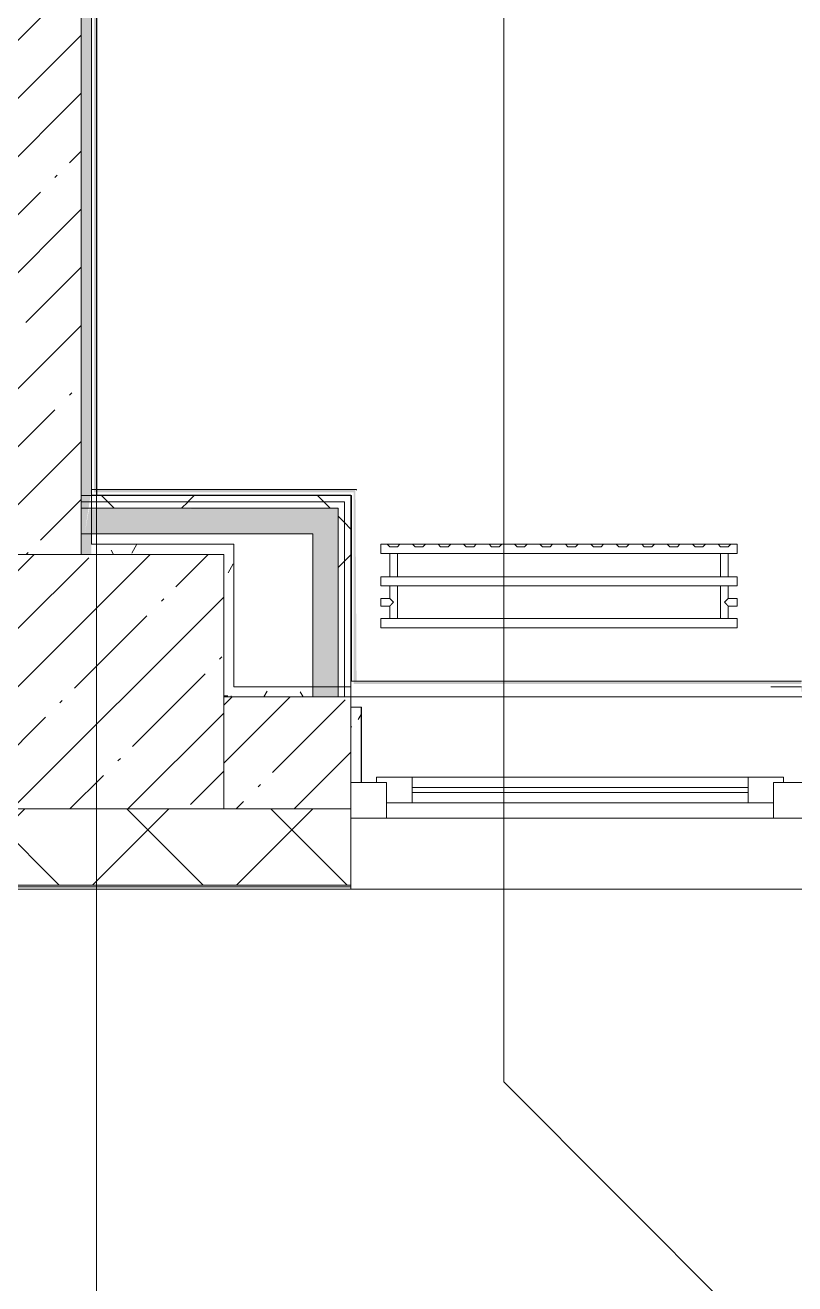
# Model space of a CAD drawing. Header units: millimetres. Extents: x -625 to 415037, y -3642 to 102118.
# Drawn here: x 214292 to 215804, y -1034 to 1439 of the extents above; entities that cross this region are included whole.
import ezdxf

# ---------------------------------------------------------------- set-up
doc = ezdxf.new("R2010")
doc.units = ezdxf.units.MM
doc.layers.add('A-AREA-PATT-2', color=7, linetype='Continuous', lineweight=5, true_color=0xcde0ef, transparency=1)
for name, color, linetype, lineweight in [('A-GLAZ', 7, 'Continuous', 9), ('A-GLAZ-1', 7, 'Continuous', 5), ('A-WALL', 7, 'Continuous', 5), ('I-WALL', 7, 'Continuous', 5), ('S-COLS', 7, 'Continuous', 9), ('S-COLS-1', 7, 'Continuous', 5), ('Оси', 7, 'Continuous', 9)]:
    doc.layers.add(name, color=color, linetype=linetype, lineweight=lineweight)
for name, color, linetype, lineweight, true_color in [('A-WALL-1', 9, 'Continuous', 5, 0x808080), ('A-WALL-FNSH-1', 9, 'Continuous', 5, 0x808080), ('M-EQPM-6', 7, 'Continuous', 9, 0xd0d4d8)]:
    doc.layers.add(name, color=color, linetype=linetype, lineweight=lineweight, true_color=true_color)
pattern_1 = [(45, (148772.12, -0.94), (-114.04925, 114.04925), []), (45, (148886.17, -0.94), (-114.04925, 114.04925), [201.612, -40.322, 6.706, -33.617])]
pattern_2 = [(0, (148772.123, -0.94), (243.84, 60.96), [20.117, -162.763, 20.117, -162.763, -975.36]), (0, (148772.123, -0.94), (243.84, 60.96), [-365.76, 20.117, -345.643, 20.117, -162.763, -426.72]), (0, (148772.123, -0.94), (243.84, 60.96), [-914.4, 20.117, -101.803, 20.117, -284.683]), (120, (148863.563, 29.54), (-174.71291, 180.691634), [20.117, -162.763, 20.117, -162.763, -975.36]), (120, (148863.563, 29.54), (-174.71291, 180.691634), [-365.76, 20.117, -345.643, 20.117, -162.763, -426.72]), (120, (148863.563, 29.54), (-174.71291, 180.691634), [-914.4, 20.117, -101.803, 20.117, -284.683]), (240, (148894.043, 151.46), (-69.12709, -241.651634), [20.117, -162.763, 20.117, -162.763, -975.36]), (240, (148894.043, 151.46), (-69.12709, -241.651634), [-365.76, 20.117, -345.643, 20.117, -162.763, -426.72]), (240, (148894.043, 151.46), (-69.12709, -241.651634), [-914.4, 20.117, -101.803, 20.117, -284.683])]
pattern_3 = [(45, (148772.12, -0.94), (-212.132, 212.132), []), (135, (148772.12, -0.94), (-212.132, -212.132), [])]

# ---------------------------------------------------------------- blocks, each defined once
blk = doc.blocks.new('BSC_Колонна _Прямоугольная - 500х500-V290-Объем проектирования 2 этажа')
at = {"layer": 'S-COLS-1'}
h = blk.add_hatch(dxfattribs=at)
h.set_pattern_fill('FP_16', color=256, style=0, pattern_type=2)
h.set_pattern_definition([(45, (-65660, -150), (-114.04925, 114.04925), []), (45, (-65545.95, -150), (-114.04925, 114.04925), [201.613, -40.323, 6.706, -33.617])])
h.paths.add_polyline_path([(250, -250), (250, 250), (-250, 250), (-250, -250), (220.9, -250)])
for p, q in [((250, 250), (-250, 250)), ((-250, 250), (-250, -250)), ((250, -250), (250, 250)), ((-250, -250), (250, -250))]:
    blk.add_line(p, q, dxfattribs=at)
blk = doc.blocks.new('120_Окно_СКБ_1Ст - 120_Окно_СКБ_1Ст 900х2500_h_-22445987-Объем проектирования 2 этажа')
at = {"layer": 'A-GLAZ'}
for p, q in [((-450, -127), (-450, -57)), ((-450, -57), (-380, -57)), ((-380, -57), (-380, -127)), ((380, -127), (380, -57)), ((380, -57), (450, -57)), ((450, -57), (450, -127)), ((380, -87), (-380, -87)), ((-380, -87), (-380, -127)), ((-330, -137), (-330, -87)), ((330, -137), (330, -87)), ((380, -127), (380, -87)), ((-380, -127), (-450, -127)), ((-380, -127), (-400, -127)), ((-400, -127), (-400, -137)), ((-400, -137), (400, -137)), ((400, -137), (-400, -137)), ((450, -127), (380, -127)), ((400, -127), (380, -127)), ((400, -137), (400, -127))]:
    blk.add_line(p, q, dxfattribs=at)
at = {"layer": 'A-GLAZ-1'}
for p, q in [((450, -57), (-450, -57)), ((-330, -107), (330, -107)), ((330, -117), (-330, -117)), ((-430, -127), (-400, -127)), ((400, -127), (430, -127))]:
    blk.add_line(p, q, dxfattribs=at)
blk = doc.blocks.new('radiator_prado_classic_z_tip_30_po exemplyaru - Classic Z Тип 30-500-V465-Объем проектирования 2 этажа')
at = {"layer": 'M-EQPM-6'}
for p, q in [((0, 228), (0, 210)), ((700, 228), (0, 228)), ((0, 210), (0, 228)), ((0, 228), (12.5, 228)), ((12.5, 228), (37.5, 228)), ((37.5, 228), (12.5, 228)), ((12.5, 228), (37.5, 228)), ((12.5, 228), (17.5, 223)), ((12.5, 228), (17.5, 223)), ((32.5, 223), (17.5, 223)), ((17.5, 223), (32.5, 223)), ((32.5, 223), (37.5, 228)), ((37.5, 228), (32.5, 223)), ((37.5, 228), (62.5, 228)), ((62.5, 228), (87.5, 228)), ((87.5, 228), (62.5, 228)), ((62.5, 228), (87.5, 228)), ((62.5, 228), (67.5, 223)), ((62.5, 228), (67.5, 223)), ((82.5, 223), (67.5, 223)), ((67.5, 223), (82.5, 223)), ((82.5, 223), (87.5, 228)), ((87.5, 228), (82.5, 223)), ((87.5, 228), (112.5, 228)), ((112.5, 228), (137.5, 228)), ((137.5, 228), (112.5, 228)), ((112.5, 228), (137.5, 228)), ((112.5, 228), (117.5, 223)), ((112.5, 228), (117.5, 223)), ((132.5, 223), (117.5, 223)), ((117.5, 223), (132.5, 223)), ((132.5, 223), (137.5, 228)), ((137.5, 228), (132.5, 223)), ((137.5, 228), (162.5, 228)), ((162.5, 228), (187.5, 228)), ((187.5, 228), (162.5, 228)), ((162.5, 228), (187.5, 228)), ((162.5, 228), (167.5, 223)), ((162.5, 228), (167.5, 223)), ((182.5, 223), (167.5, 223)), ((167.5, 223), (182.5, 223)), ((182.5, 223), (187.5, 228)), ((187.5, 228), (182.5, 223)), ((187.5, 228), (212.5, 228)), ((212.5, 228), (237.5, 228)), ((237.5, 228), (212.5, 228)), ((212.5, 228), (237.5, 228)), ((212.5, 228), (217.5, 223)), ((212.5, 228), (217.5, 223)), ((232.5, 223), (217.5, 223)), ((217.5, 223), (232.5, 223)), ((232.5, 223), (237.5, 228)), ((237.5, 228), (232.5, 223)), ((237.5, 228), (262.5, 228)), ((262.5, 228), (287.5, 228)), ((287.5, 228), (262.5, 228)), ((262.5, 228), (287.5, 228)), ((262.5, 228), (267.5, 223)), ((262.5, 228), (267.5, 223)), ((282.5, 223), (267.5, 223)), ((267.5, 223), (282.5, 223)), ((282.5, 223), (287.5, 228)), ((287.5, 228), (282.5, 223)), ((287.5, 228), (312.5, 228)), ((312.5, 228), (337.5, 228)), ((337.5, 228), (312.5, 228)), ((312.5, 228), (337.5, 228)), ((312.5, 228), (317.5, 223)), ((312.5, 228), (317.5, 223)), ((332.5, 223), (317.5, 223)), ((317.5, 223), (332.5, 223)), ((332.5, 223), (337.5, 228)), ((337.5, 228), (332.5, 223)), ((337.5, 228), (362.5, 228)), ((362.5, 228), (387.5, 228)), ((387.5, 228), (362.5, 228)), ((362.5, 228), (387.5, 228)), ((362.5, 228), (367.5, 223)), ((362.5, 228), (367.5, 223)), ((382.5, 223), (367.5, 223)), ((367.5, 223), (382.5, 223)), ((382.5, 223), (387.5, 228)), ((387.5, 228), (382.5, 223)), ((387.5, 228), (412.5, 228)), ((412.5, 228), (437.5, 228)), ((437.5, 228), (412.5, 228)), ((412.5, 228), (437.5, 228)), ((412.5, 228), (417.5, 223)), ((412.5, 228), (417.5, 223)), ((432.5, 223), (417.5, 223)), ((417.5, 223), (432.5, 223)), ((432.5, 223), (437.5, 228)), ((437.5, 228), (432.5, 223)), ((437.5, 228), (462.5, 228)), ((462.5, 228), (487.5, 228)), ((487.5, 228), (462.5, 228)), ((462.5, 228), (487.5, 228)), ((462.5, 228), (467.5, 223)), ((462.5, 228), (467.5, 223)), ((482.5, 223), (467.5, 223)), ((467.5, 223), (482.5, 223)), ((482.5, 223), (487.5, 228)), ((487.5, 228), (482.5, 223)), ((487.5, 228), (512.5, 228)), ((512.5, 228), (537.5, 228)), ((537.5, 228), (512.5, 228)), ((512.5, 228), (537.5, 228)), ((512.5, 228), (517.5, 223)), ((512.5, 228), (517.5, 223)), ((532.5, 223), (517.5, 223)), ((517.5, 223), (532.5, 223)), ((532.5, 223), (537.5, 228)), ((537.5, 228), (532.5, 223)), ((537.5, 228), (562.5, 228)), ((562.5, 228), (587.5, 228)), ((587.5, 228), (562.5, 228)), ((562.5, 228), (587.5, 228)), ((562.5, 228), (567.5, 223)), ((562.5, 228), (567.5, 223)), ((582.5, 223), (567.5, 223)), ((567.5, 223), (582.5, 223)), ((582.5, 223), (587.5, 228)), ((587.5, 228), (582.5, 223)), ((587.5, 228), (612.5, 228)), ((612.5, 228), (637.5, 228)), ((637.5, 228), (612.5, 228)), ((612.5, 228), (637.5, 228)), ((612.5, 228), (617.5, 223)), ((617.5, 223), (612.5, 228)), ((632.5, 223), (617.5, 223)), ((617.5, 223), (632.5, 223)), ((632.5, 223), (637.5, 228)), ((637.5, 228), (632.5, 223)), ((637.5, 228), (662.5, 228)), ((662.5, 228), (687.5, 228)), ((687.5, 228), (662.5, 228)), ((662.5, 228), (687.5, 228)), ((662.5, 228), (667.5, 223)), ((662.5, 228), (667.5, 223)), ((682.5, 223), (667.5, 223)), ((667.5, 223), (682.5, 223)), ((682.5, 223), (687.5, 228)), ((687.5, 228), (682.5, 223)), ((687.5, 228), (700, 228)), ((700, 210), (700, 228)), ((700, 228), (700, 210)), ((0, 210), (700, 210)), ((17.8, 210), (0, 210)), ((17.5, 210), (17.5, 164)), ((17.5, 210), (17.5, 164)), ((17.8, 210), (17.5, 210)), ((17.5, 210), (17.8, 210)), ((17.8, 210), (17.5, 210)), ((17.5, 210), (31.5, 210)), ((18.5, 210), (17.8, 210)), ((17.8, 210), (23.1, 210)), ((28.7, 210), (17.8, 210)), ((19.7, 210), (18.5, 210)), ((21.2, 210), (19.7, 210)), ((25, 210), (21.2, 210)), ((23.1, 210), (25, 210)), ((26.9, 210), (25, 210)), ((25, 210), (32.2, 210)), ((28.7, 210), (26.9, 210)), ((30.3, 210), (28.7, 210)), ((32.2, 210), (28.7, 210)), ((31.5, 210), (30.3, 210)), ((32.2, 210), (31.5, 210)), ((31.5, 210), (32.5, 210)), ((32.5, 210), (32.2, 210)), ((32.2, 210), (32.5, 210)), ((32.5, 210), (32.2, 210)), ((667.8, 210), (32.2, 210)), ((32.5, 164), (32.5, 210)), ((32.5, 164), (32.5, 210)), ((667.5, 210), (667.5, 164)), ((667.5, 210), (667.5, 164)), ((667.8, 210), (667.5, 210)), ((667.5, 210), (669.7, 210)), ((667.8, 210), (667.5, 210)), ((667.5, 210), (667.8, 210)), ((678.7, 210), (667.8, 210)), ((682.2, 210), (667.8, 210)), ((667.8, 210), (682.2, 210)), ((669.7, 210), (682.5, 210)), ((682.2, 210), (678.7, 210)), ((682.5, 210), (682.2, 210)), ((682.5, 210), (682.2, 210)), ((682.2, 210), (682.5, 210)), ((700, 210), (682.2, 210)), ((682.5, 164), (682.5, 210)), ((682.5, 164), (682.5, 210)), ((700, 164), (0, 164)), ((0, 164), (0, 146)), ((0, 146), (0, 164)), ((0, 164), (17.8, 164)), ((17.8, 164), (17.5, 164)), ((17.5, 164), (17.8, 164)), ((17.8, 164), (17.5, 164)), ((17.5, 164), (32.5, 164)), ((21.2, 164), (17.8, 164)), ((17.8, 164), (18.5, 164)), ((32.2, 164), (17.8, 164)), ((18.5, 164), (19.7, 164)), ((19.7, 164), (21.2, 164)), ((23.1, 164), (21.2, 164)), ((21.2, 164), (26.9, 164)), ((25, 164), (23.1, 164)), ((26.9, 164), (25, 164)), ((28.7, 164), (26.9, 164)), ((26.9, 164), (32.2, 164)), ((32.2, 164), (28.7, 164)), ((32.5, 164), (32.2, 164)), ((32.2, 164), (32.5, 164)), ((32.5, 164), (32.2, 164)), ((32.2, 164), (667.8, 164)), ((667.8, 164), (667.5, 164)), ((667.5, 164), (682.5, 164)), ((667.8, 164), (667.5, 164)), ((667.5, 164), (667.8, 164)), ((678.7, 164), (667.8, 164)), ((671.2, 164), (667.8, 164)), ((667.8, 164), (676.9, 164)), ((682.2, 164), (671.2, 164)), ((676.9, 164), (681.5, 164)), ((682.2, 164), (678.7, 164)), ((681.5, 164), (682.2, 164)), ((682.5, 164), (682.2, 164)), ((682.5, 164), (682.2, 164)), ((682.2, 164), (682.5, 164)), ((682.2, 164), (700, 164)), ((700, 146), (700, 164)), ((700, 164), (700, 146)), ((0, 146), (700, 146)), ((18.5, 146), (0, 146)), ((17.5, 146), (17.5, 121.5)), ((17.5, 146), (17.5, 121.5)), ((17.5, 146), (17.8, 146)), ((18.5, 146), (17.5, 146)), ((17.5, 146), (17.8, 146)), ((25, 146), (17.5, 146)), ((17.8, 146), (18.5, 146)), ((17.8, 146), (18.5, 146)), ((18.5, 146), (32.2, 146)), ((32.2, 146), (18.5, 146)), ((18.5, 146), (23.1, 146)), ((23.1, 146), (32.2, 146)), ((28.7, 146), (25, 146)), ((32.2, 146), (28.7, 146)), ((32.2, 146), (32.5, 146)), ((32.5, 146), (32.2, 146)), ((32.2, 146), (32.5, 146)), ((32.5, 146), (32.2, 146)), ((667.8, 146), (32.2, 146)), ((32.5, 82), (32.5, 146)), ((32.5, 82), (32.5, 146)), ((667.5, 146), (667.5, 82)), ((667.5, 146), (667.5, 82)), ((667.5, 146), (667.8, 146)), ((682.5, 146), (667.5, 146)), ((667.5, 146), (667.8, 146)), ((667.8, 146), (667.5, 146)), ((667.8, 146), (681.5, 146)), ((667.8, 146), (668.5, 146)), ((681.5, 146), (667.8, 146)), ((668.5, 146), (669.7, 146)), ((669.7, 146), (671.2, 146)), ((671.2, 146), (675, 146)), ((675, 146), (676.9, 146)), ((676.9, 146), (681.5, 146)), ((681.5, 146), (682.5, 146)), ((681.5, 146), (682.5, 146)), ((682.5, 146), (681.5, 146)), ((700, 146), (681.5, 146)), ((682.5, 121.5), (682.5, 146)), ((682.5, 121.5), (682.5, 146)), ((17.5, 121.5), (0, 121.5)), ((17.5, 121.5), (0, 121.5)), ((0, 121.5), (0, 120.5)), ((0, 106.5), (0, 121.5)), ((0, 120.5), (0, 107.5)), ((0, 120.5), (0, 119.3)), ((0, 114), (0, 120.5)), ((0, 120.5), (0, 120.5)), ((0, 119.3), (0, 117.8)), ((0, 117.8), (0, 114)), ((0, 114), (0, 110.3)), ((0, 112.1), (0, 114)), ((0, 110.3), (0, 112.1)), ((0, 107.5), (0, 110.3)), ((0, 110.3), (0, 108.7)), ((0, 108.7), (0, 107.5)), ((0, 107.5), (0, 106.5)), ((0, 107.5), (0, 107.5)), ((0, 106.5), (17.5, 106.5)), ((0, 106.5), (17.5, 106.5)), ((17.5, 106.5), (17.5, 82)), ((17.5, 106.5), (17.5, 82)), ((700, 121.5), (682.5, 121.5)), ((700, 121.5), (682.5, 121.5)), ((682.5, 82), (682.5, 106.5)), ((682.5, 106.5), (700, 106.5)), ((682.5, 82), (682.5, 106.5)), ((682.5, 106.5), (700, 106.5)), ((700, 121.5), (700, 106.5)), ((700, 120.5), (700, 121.5)), ((700, 121.5), (700, 120.5)), ((700, 120.5), (700, 121.5)), ((700, 107.5), (700, 120.5)), ((700, 120.5), (700, 119.3)), ((700, 119.3), (700, 120.5)), ((700, 119.3), (700, 117.8)), ((700, 114), (700, 119.3)), ((700, 117.8), (700, 115.9)), ((700, 115.9), (700, 114)), ((700, 114), (700, 112.1)), ((700, 110.3), (700, 114)), ((700, 112.1), (700, 110.3)), ((700, 110.3), (700, 108.7)), ((700, 107.5), (700, 110.3)), ((700, 108.7), (700, 107.5)), ((700, 106.5), (700, 107.5)), ((700, 107.5), (700, 106.5)), ((700, 106.5), (700, 107.5)), ((700, 82), (0, 82)), ((0, 82), (0, 64)), ((0, 64), (0, 82)), ((0, 82), (18.5, 82)), ((17.8, 82), (17.5, 82)), ((17.5, 82), (17.8, 82)), ((17.8, 82), (17.5, 82)), ((17.5, 82), (32.5, 82)), ((18.5, 82), (17.8, 82)), ((17.8, 82), (18.5, 82)), ((18.5, 82), (17.8, 82)), ((25, 82), (18.5, 82)), ((18.5, 82), (19.7, 82)), ((32.2, 82), (18.5, 82)), ((19.7, 82), (28.7, 82)), ((26.9, 82), (25, 82)), ((28.7, 82), (26.9, 82)), ((30.3, 82), (28.7, 82)), ((28.7, 82), (31.5, 82)), ((32.2, 82), (30.3, 82)), ((31.5, 82), (32.2, 82)), ((32.5, 82), (32.2, 82)), ((32.2, 82), (32.5, 82)), ((32.5, 82), (32.2, 82)), ((32.2, 82), (667.8, 82)), ((667.8, 82), (667.5, 82)), ((667.5, 82), (682.5, 82)), ((667.8, 82), (667.5, 82)), ((667.5, 82), (667.8, 82)), ((671.2, 82), (667.8, 82)), ((668.5, 82), (667.8, 82)), ((667.8, 82), (675, 82)), ((669.7, 82), (668.5, 82)), ((671.2, 82), (669.7, 82)), ((678.7, 82), (671.2, 82)), ((673.1, 82), (671.2, 82)), ((675, 82), (673.1, 82)), ((676.9, 82), (675, 82)), ((675, 82), (681.5, 82)), ((678.7, 82), (676.9, 82)), ((680.3, 82), (678.7, 82)), ((680.3, 82), (678.7, 82)), ((681.5, 82), (680.3, 82)), ((681.5, 82), (680.3, 82)), ((682.2, 82), (681.5, 82)), ((682.5, 82), (681.5, 82)), ((681.5, 82), (682.5, 82)), ((681.5, 82), (700, 82)), ((682.5, 82), (682.2, 82)), ((700, 64), (700, 82)), ((700, 82), (700, 64)), ((700, 64), (0, 64)), ((0, 64), (700, 64))]:
    blk.add_line(p, q, dxfattribs=at)
for points, knots in [([(23.6, 115.4), (23.1, 115.9), (22.4, 116.6), (21.6, 117.4), (21.1, 117.9), (20.8, 118.2), (20.5, 118.5), (20.2, 118.8), (19.9, 119.2), (19.6, 119.4), (19.3, 119.7), (19, 120), (18.7, 120.3), (18.5, 120.5), (18.3, 120.7), (18.1, 120.9), (17.9, 121.1), (17.8, 121.2), (17.7, 121.3), (17.5, 121.5), (17.5, 121.5), (17.5, 121.5)], [0.1428571, 0.1428571, 0.1428571, 0.1428571, 0.2857143, 0.3571429, 0.3928571, 0.4285714, 0.4642857, 0.5, 0.5357143, 0.5714286, 0.6071429, 0.6428571, 0.6785714, 0.7142857, 0.75, 0.7857143, 0.8214286, 0.8571429, 0.8928571, 0.9285714, 1, 1, 1, 1]), ([(18.5, 120.5), (18.4, 120.6), (18.3, 120.7), (18.1, 120.9), (17.9, 121.1), (17.8, 121.2), (17.7, 121.3), (17.5, 121.5), (17.5, 121.5), (17.5, 121.5)], [0.7142857, 0.7142857, 0.7142857, 0.7142857, 0.75, 0.7857143, 0.8214286, 0.8571429, 0.8928571, 0.9285714, 1, 1, 1, 1]), ([(17.5, 121.5), (17.5, 121.5), (17.5, 121.5), (17.7, 121.3), (17.8, 121.2), (17.9, 121.1), (18.1, 120.9), (18.3, 120.7), (18.4, 120.6), (18.5, 120.5)], [0, 0, 0, 0, 0.0714286, 0.1071429, 0.1428571, 0.1785714, 0.2142857, 0.25, 0.2857143, 0.2857143, 0.2857143, 0.2857143]), ([(17.5, 121.5), (17.5, 121.5), (17.5, 121.5), (17.7, 121.3), (17.8, 121.2), (17.9, 121.1), (18.1, 120.9), (18.3, 120.7), (18.4, 120.6), (18.5, 120.5)], [0, 0, 0, 0, 0.0714286, 0.1071429, 0.1428571, 0.1785714, 0.2142857, 0.25, 0.2857143, 0.2857143, 0.2857143, 0.2857143]), ([(25, 114), (24.5, 114.5), (23.6, 115.4), (22.4, 116.6), (21.6, 117.4), (21.1, 117.9), (20.8, 118.2), (20.5, 118.5), (20.2, 118.8), (19.8, 119.1), (19.6, 119.4), (19.3, 119.7), (19, 120), (18.7, 120.3), (18.5, 120.5), (18.3, 120.7), (18.1, 120.9), (17.9, 121.1), (17.8, 121.2), (17.7, 121.3), (17.5, 121.5), (17.5, 121.5), (17.5, 121.5)], [0, 0, 0, 0, 0.142857, 0.285714, 0.357143, 0.392857, 0.428571, 0.464286, 0.5, 0.535714, 0.571429, 0.607143, 0.642857, 0.678571, 0.714286, 0.75, 0.785714, 0.821429, 0.857143, 0.892857, 0.928571, 1, 1, 1, 1]), ([(17.5, 106.5), (17.5, 106.5), (17.5, 106.5), (17.7, 106.7), (17.8, 106.8), (17.9, 106.9), (18.1, 107.1), (18.3, 107.3), (18.5, 107.5), (18.7, 107.7), (19, 108), (19.3, 108.3), (19.6, 108.6), (19.8, 108.9), (20.3, 109.3), (20.7, 109.7), (21.1, 110.1), (21.6, 110.6), (22.4, 111.4), (23.6, 112.6), (24.5, 113.5), (25, 114)], [0, 0, 0, 0, 0.071429, 0.107143, 0.142857, 0.178571, 0.214286, 0.25, 0.285714, 0.321429, 0.357143, 0.392857, 0.428571, 0.464286, 0.5, 0.571429, 0.607143, 0.642857, 0.714286, 0.857143, 1, 1, 1, 1]), ([(23.6, 112.6), (23.1, 112.1), (22.4, 111.4), (21.6, 110.6), (21.1, 110.1), (20.8, 109.8), (20.5, 109.5), (20.2, 109.2), (19.9, 108.8), (19.6, 108.6), (19.3, 108.3), (19, 108), (18.7, 107.7), (18.5, 107.5), (18.3, 107.3), (18.1, 107.1), (17.9, 106.9), (17.8, 106.8), (17.7, 106.7), (17.5, 106.5), (17.5, 106.5), (17.5, 106.5)], [0.1428571, 0.1428571, 0.1428571, 0.1428571, 0.2857143, 0.3571429, 0.3928571, 0.4285714, 0.4642857, 0.5, 0.5357143, 0.5714286, 0.6071429, 0.6428571, 0.6785714, 0.7142857, 0.75, 0.7857143, 0.8214286, 0.8571429, 0.8928571, 0.9285714, 1, 1, 1, 1]), ([(23.6, 112.6), (23.1, 112.1), (22.4, 111.4), (21.6, 110.6), (21.1, 110.1), (20.8, 109.8), (20.5, 109.5), (20.2, 109.2), (19.8, 108.9), (19.6, 108.6), (19.3, 108.3), (19, 108), (18.7, 107.7), (18.5, 107.5), (18.3, 107.3), (18.1, 107.1), (17.9, 106.9), (17.8, 106.8), (17.7, 106.7), (17.5, 106.5), (17.5, 106.5), (17.5, 106.5)], [0.1428571, 0.1428571, 0.1428571, 0.1428571, 0.2857143, 0.3571429, 0.3928571, 0.4285714, 0.4642857, 0.5, 0.5357143, 0.5714286, 0.6071429, 0.6428571, 0.6785714, 0.7142857, 0.75, 0.7857143, 0.8214286, 0.8571429, 0.8928571, 0.9285714, 1, 1, 1, 1]), ([(17.5, 106.5), (17.5, 106.5), (17.5, 106.5), (17.7, 106.7), (17.8, 106.8), (17.9, 106.9), (18.1, 107.1), (18.3, 107.3), (18.4, 107.4), (18.5, 107.5)], [0, 0, 0, 0, 0.0714286, 0.1071429, 0.1428571, 0.1785714, 0.2142857, 0.25, 0.2857143, 0.2857143, 0.2857143, 0.2857143]), ([(18.5, 107.5), (18.4, 107.4), (18.3, 107.3), (18.1, 107.1), (17.9, 106.9), (17.8, 106.8), (17.7, 106.7), (17.5, 106.5), (17.5, 106.5), (17.5, 106.5)], [0.7142857, 0.7142857, 0.7142857, 0.7142857, 0.75, 0.7857143, 0.8214286, 0.8571429, 0.8928571, 0.9285714, 1, 1, 1, 1]), ([(18.5, 107.5), (18.4, 107.4), (18.3, 107.3), (18.1, 107.1), (17.9, 106.9), (17.8, 106.8), (17.7, 106.7), (17.5, 106.5), (17.5, 106.5), (17.5, 106.5)], [0.7142857, 0.7142857, 0.7142857, 0.7142857, 0.75, 0.7857143, 0.8214286, 0.8571429, 0.8928571, 0.9285714, 1, 1, 1, 1]), ([(19.6, 119.4), (19.7, 119.3), (19.9, 119.2), (20.3, 118.7), (20.7, 118.3), (21.1, 117.9), (21.6, 117.4), (21.9, 117.1), (22.1, 116.9)], [0.4285714, 0.4285714, 0.4285714, 0.4285714, 0.4642857, 0.5, 0.5714286, 0.6071429, 0.6428571, 0.7142857, 0.7142857, 0.7142857, 0.7142857]), ([(19.6, 119.4), (19.7, 119.3), (19.8, 119.1), (20.3, 118.7), (20.7, 118.3), (21.1, 117.9), (21.6, 117.4), (21.9, 117.1), (22.1, 116.9)], [0.4285714, 0.4285714, 0.4285714, 0.4285714, 0.4642857, 0.5, 0.5714286, 0.6071429, 0.6428571, 0.7142857, 0.7142857, 0.7142857, 0.7142857]), ([(19.6, 108.6), (19.7, 108.7), (19.9, 108.8), (20.3, 109.3), (20.7, 109.7), (21.1, 110.1), (21.6, 110.6), (21.9, 110.9), (22.1, 111.1)], [0.4285714, 0.4285714, 0.4285714, 0.4285714, 0.4642857, 0.5, 0.5714286, 0.6071429, 0.6428571, 0.7142857, 0.7142857, 0.7142857, 0.7142857]), ([(22.1, 111.1), (21.9, 110.9), (21.6, 110.6), (21.1, 110.1), (20.8, 109.8), (20.5, 109.5), (20.2, 109.2), (19.9, 108.8), (19.7, 108.7), (19.6, 108.6)], [0.2857143, 0.2857143, 0.2857143, 0.2857143, 0.3571429, 0.3928571, 0.4285714, 0.4642857, 0.5, 0.5357143, 0.5714286, 0.5714286, 0.5714286, 0.5714286]), ([(22.1, 116.9), (21.9, 117.1), (21.6, 117.4), (21.1, 117.9), (20.9, 118.1), (20.8, 118.2)], [0.2857143, 0.2857143, 0.2857143, 0.2857143, 0.3571429, 0.3928571, 0.4285714, 0.4285714, 0.4285714, 0.4285714]), ([(22.1, 111.1), (21.9, 110.9), (21.6, 110.6), (21.1, 110.1), (20.9, 109.9), (20.8, 109.8)], [0.2857143, 0.2857143, 0.2857143, 0.2857143, 0.3571429, 0.3928571, 0.4285714, 0.4285714, 0.4285714, 0.4285714]), ([(675, 114), (675.5, 114.5), (676.4, 115.4), (677.6, 116.6), (678.4, 117.4), (678.9, 117.9), (679.2, 118.2), (679.5, 118.5), (679.8, 118.8), (680.1, 119.2), (680.4, 119.4), (680.7, 119.7), (681, 120), (681.3, 120.3), (681.5, 120.5), (681.7, 120.7), (681.9, 120.9), (682.1, 121.1), (682.2, 121.2), (682.3, 121.3), (682.5, 121.5), (682.5, 121.5), (682.5, 121.5)], [0, 0, 0, 0, 0.142857, 0.285714, 0.357143, 0.392857, 0.428571, 0.464286, 0.5, 0.535714, 0.571429, 0.607143, 0.642857, 0.678571, 0.714286, 0.75, 0.785714, 0.821429, 0.857143, 0.892857, 0.928571, 1, 1, 1, 1]), ([(682.5, 106.5), (682.5, 106.5), (682.5, 106.5), (682.3, 106.7), (682.2, 106.8), (682.1, 106.9), (681.9, 107.1), (681.7, 107.3), (681.5, 107.5), (681.3, 107.7), (681, 108), (680.7, 108.3), (680.4, 108.6), (680.1, 108.8), (679.7, 109.3), (679.3, 109.7), (678.9, 110.1), (678.4, 110.6), (677.6, 111.4), (676.4, 112.6), (675.5, 113.5), (675, 114)], [0, 0, 0, 0, 0.071429, 0.107143, 0.142857, 0.178571, 0.214286, 0.25, 0.285714, 0.321429, 0.357143, 0.392857, 0.428571, 0.464286, 0.5, 0.571429, 0.607143, 0.642857, 0.714286, 0.857143, 1, 1, 1, 1]), ([(680.4, 119.4), (680.3, 119.3), (680.1, 119.2), (679.7, 118.7), (679.3, 118.3), (678.9, 117.9), (678.4, 117.4), (678.1, 117.1), (677.9, 116.9)], [0.4285714, 0.4285714, 0.4285714, 0.4285714, 0.4642857, 0.5, 0.5714286, 0.6071429, 0.6428571, 0.7142857, 0.7142857, 0.7142857, 0.7142857]), ([(680.4, 119.4), (680.3, 119.3), (680.1, 119.2), (679.7, 118.7), (679.3, 118.3), (678.9, 117.9), (678.4, 117.4), (678.1, 117.1), (677.9, 116.9)], [0.4285714, 0.4285714, 0.4285714, 0.4285714, 0.4642857, 0.5, 0.5714286, 0.6071429, 0.6428571, 0.7142857, 0.7142857, 0.7142857, 0.7142857]), ([(677.9, 116.9), (678.1, 117.1), (678.4, 117.4), (678.9, 117.9), (679.2, 118.2), (679.5, 118.5), (679.8, 118.8), (680.1, 119.2), (680.3, 119.3), (680.4, 119.4)], [0.2857143, 0.2857143, 0.2857143, 0.2857143, 0.3571429, 0.3928571, 0.4285714, 0.4642857, 0.5, 0.5357143, 0.5714286, 0.5714286, 0.5714286, 0.5714286]), ([(677.9, 111.1), (678.1, 110.9), (678.4, 110.6), (678.9, 110.1), (679.2, 109.8), (679.5, 109.5), (679.8, 109.2), (680.1, 108.8), (680.3, 108.7), (680.4, 108.6)], [0.2857143, 0.2857143, 0.2857143, 0.2857143, 0.3571429, 0.3928571, 0.4285714, 0.4642857, 0.5, 0.5357143, 0.5714286, 0.5714286, 0.5714286, 0.5714286]), ([(677.9, 111.1), (678.1, 110.9), (678.4, 110.6), (678.9, 110.1), (679.1, 109.9), (679.2, 109.8)], [0.2857143, 0.2857143, 0.2857143, 0.2857143, 0.3571429, 0.3928571, 0.4285714, 0.4285714, 0.4285714, 0.4285714]), ([(680.4, 108.6), (680.3, 108.7), (680.1, 108.8), (679.7, 109.3), (679.3, 109.7), (678.9, 110.1), (678.4, 110.6), (678.1, 110.9), (677.9, 111.1)], [0.4285714, 0.4285714, 0.4285714, 0.4285714, 0.4642857, 0.5, 0.5714286, 0.6071429, 0.6428571, 0.7142857, 0.7142857, 0.7142857, 0.7142857]), ([(682.5, 121.5), (682.5, 121.5), (682.5, 121.5), (682.3, 121.3), (682.2, 121.2), (682.1, 121.1), (681.9, 120.9), (681.7, 120.7), (681.6, 120.6), (681.5, 120.5)], [0, 0, 0, 0, 0.0714286, 0.1071429, 0.1428571, 0.1785714, 0.2142857, 0.25, 0.2857143, 0.2857143, 0.2857143, 0.2857143]), ([(682.5, 121.5), (682.5, 121.5), (682.5, 121.5), (682.3, 121.3), (682.2, 121.2), (682.1, 121.1), (681.9, 120.9), (681.7, 120.7), (681.6, 120.6), (681.5, 120.5)], [0, 0, 0, 0, 0.0714286, 0.1071429, 0.1428571, 0.1785714, 0.2142857, 0.25, 0.2857143, 0.2857143, 0.2857143, 0.2857143]), ([(681.5, 120.5), (681.6, 120.6), (681.7, 120.7), (681.9, 120.9), (682.1, 121.1), (682.2, 121.2), (682.3, 121.3), (682.5, 121.5), (682.5, 121.5), (682.5, 121.5)], [0.7142857, 0.7142857, 0.7142857, 0.7142857, 0.75, 0.7857143, 0.8214286, 0.8571429, 0.8928571, 0.9285714, 1, 1, 1, 1]), ([(681.5, 107.5), (681.6, 107.4), (681.7, 107.3), (681.9, 107.1), (682.1, 106.9), (682.2, 106.8), (682.3, 106.7), (682.5, 106.5), (682.5, 106.5), (682.5, 106.5)], [0.7142857, 0.7142857, 0.7142857, 0.7142857, 0.75, 0.7857143, 0.8214286, 0.8571429, 0.8928571, 0.9285714, 1, 1, 1, 1]), ([(681.5, 107.5), (681.6, 107.4), (681.7, 107.3), (681.9, 107.1), (682.1, 106.9), (682.2, 106.8), (682.3, 106.7), (682.5, 106.5), (682.5, 106.5), (682.5, 106.5)], [0.7142857, 0.7142857, 0.7142857, 0.7142857, 0.75, 0.7857143, 0.8214286, 0.8571429, 0.8928571, 0.9285714, 1, 1, 1, 1]), ([(682.5, 106.5), (682.5, 106.5), (682.5, 106.5), (682.3, 106.7), (682.2, 106.8), (682.1, 106.9), (681.9, 107.1), (681.7, 107.3), (681.6, 107.4), (681.5, 107.5)], [0, 0, 0, 0, 0.0714286, 0.1071429, 0.1428571, 0.1785714, 0.2142857, 0.25, 0.2857143, 0.2857143, 0.2857143, 0.2857143])]:
    blk.add_open_spline(points, degree=3, knots=knots, dxfattribs=at)
for points in [[(19.6, 119.4), (19.5, 119.5), (19.3, 119.7), (19, 120), (18.7, 120.3), (18.6, 120.4), (18.5, 120.5)], [(18.5, 120.5), (18.6, 120.4), (18.7, 120.3), (19, 120), (19.3, 119.7), (19.5, 119.5), (19.6, 119.4)], [(18.5, 120.5), (18.6, 120.4), (18.7, 120.3), (19, 120), (19.3, 119.7), (19.5, 119.5), (19.6, 119.4)], [(18.5, 107.5), (18.6, 107.6), (18.7, 107.7), (19, 108), (19.3, 108.3), (19.5, 108.5), (19.6, 108.6)], [(19.6, 108.6), (19.5, 108.5), (19.3, 108.3), (19, 108), (18.7, 107.7), (18.6, 107.6), (18.5, 107.5)], [(19.6, 108.6), (19.5, 108.5), (19.3, 108.3), (19, 108), (18.7, 107.7), (18.6, 107.6), (18.5, 107.5)], [(20.8, 118.2), (20.7, 118.3), (20.5, 118.5), (20.2, 118.8), (19.9, 119.2), (19.7, 119.3), (19.6, 119.4)], [(20.8, 109.8), (20.7, 109.7), (20.5, 109.5), (20.2, 109.2), (19.8, 108.9), (19.7, 108.7), (19.6, 108.6)], [(23.6, 115.4), (23.1, 115.9), (22.6, 116.4), (22.1, 116.9)], [(22.1, 116.9), (22.6, 116.4), (23.1, 115.9), (23.6, 115.4)], [(22.1, 116.9), (22.6, 116.4), (23.1, 115.9), (23.6, 115.4)], [(22.1, 111.1), (22.6, 111.6), (23.1, 112.1), (23.6, 112.6)], [(23.6, 112.6), (23.1, 112.1), (22.6, 111.6), (22.1, 111.1)], [(23.6, 112.6), (23.1, 112.1), (22.6, 111.6), (22.1, 111.1)], [(25, 114), (24.5, 114.5), (24, 115), (23.6, 115.4)], [(23.6, 115.4), (24, 115), (24.5, 114.5), (25, 114)], [(23.6, 115.4), (24, 115), (24.5, 114.5), (25, 114)], [(23.6, 115.4), (24, 115), (24.5, 114.5), (25, 114)], [(23.6, 115.4), (24, 115), (24.5, 114.5), (25, 114)], [(23.6, 112.6), (24, 113), (24.5, 113.5), (25, 114)], [(23.6, 112.6), (24, 113), (24.5, 113.5), (25, 114)], [(25, 114), (24.5, 113.5), (24, 113), (23.6, 112.6)], [(25, 114), (24.5, 113.5), (24, 113), (23.6, 112.6)], [(677.9, 116.9), (677.4, 116.4), (676.4, 115.4), (675.5, 114.5), (675, 114)], [(677.9, 116.9), (677.4, 116.4), (676.4, 115.4), (675.5, 114.5), (675, 114)], [(675, 114), (675.5, 114.5), (676.4, 115.4), (677.4, 116.4), (677.9, 116.9)], [(675, 114), (675.5, 113.5), (676, 113), (676.4, 112.6)], [(675, 114), (675.5, 113.5), (676.4, 112.6), (677.4, 111.6), (677.9, 111.1)], [(677.9, 111.1), (677.4, 111.6), (676.4, 112.6), (675.5, 113.5), (675, 114)], [(676.4, 112.6), (676.9, 112.1), (677.4, 111.6), (677.9, 111.1)], [(679.2, 109.8), (679.3, 109.7), (679.5, 109.5), (679.8, 109.2), (680.1, 108.8), (680.3, 108.7), (680.4, 108.6)], [(681.5, 120.5), (681.4, 120.4), (681.3, 120.3), (681, 120), (680.7, 119.7), (680.5, 119.5), (680.4, 119.4)], [(681.5, 120.5), (681.4, 120.4), (681.3, 120.3), (681, 120), (680.7, 119.7), (680.5, 119.5), (680.4, 119.4)], [(680.4, 119.4), (680.5, 119.5), (680.7, 119.7), (681, 120), (681.3, 120.3), (681.4, 120.4), (681.5, 120.5)], [(680.4, 108.6), (680.5, 108.5), (680.7, 108.3), (681, 108), (681.3, 107.7), (681.4, 107.6), (681.5, 107.5)], [(680.4, 108.6), (680.5, 108.5), (680.7, 108.3), (681, 108), (681.3, 107.7), (681.4, 107.6), (681.5, 107.5)], [(681.5, 107.5), (681.4, 107.6), (681.3, 107.7), (681, 108), (680.7, 108.3), (680.5, 108.5), (680.4, 108.6)]]:
    blk.add_open_spline(points, degree=3, dxfattribs=at)

msp = doc.modelspace()

# ---------------------------------------------------------------- hatches: boundary and pattern name
at = {"layer": 'A-AREA-PATT-2'}
h = msp.add_hatch(color=256, dxfattribs=at)
h.paths.add_polyline_path([(215817.1, 129.1), (215832.1, 129.1), (215832.1, 139.1), (215817.1, 139.1)])
h.paths.add_polyline_path([(217131.6, 144.6), (217131.6, 3733.6), (215826.6, 3733.6), (215826.6, 7648.1), (215821.1, 7648.1), (215821.1, 4464.1), (215672.1, 4464.1), (215672.1, 4264.1), (215821.1, 4264.1), (215821.1, 3728.1), (217126.1, 3728.1), (217126.1, 150.1), (215832.1, 150.1), (215832.1, 144.6), (217126.1, 144.6)])
h.paths.add_polyline_path([(215737.1, 144.6), (215817.1, 144.6), (215817.1, 150.1), (214943.1, 150.1), (214940.9, 526.6), (214433.1, 526.6), (214433.1, 7368.1), (214713.1, 7368.1), (214713.1, 7648.1), (214727.1, 7648.1), (214727.1, 7653.6), (214707.6, 7653.6), (214707.6, 7373.6), (214427.6, 7373.6), (214427.6, 521.1), (214937.6, 521.1), (214937.6, 144.6), (215690.8, 144.6)])
h.paths.add_polyline_path([(217059.8, 1225.7), (217078.1, 1227.9), (217087.3, 1234.6), (217087.3, 1241.1), (217078.9, 1240.2), (217076.2, 1237.6), (217067.4, 1234), (217045.4, 1241.1), (217047.5, 1234.6), (217057.2, 1227.6)])
h.paths.add_polyline_path([(217048.6, 1257.1), (217056, 1257.9), (217058.6, 1260.5), (217067.4, 1264.1), (217089.4, 1257.1), (217087.3, 1263.5), (217075, 1272.5), (217056.8, 1270.2), (217047.5, 1263.5), (217047.5, 1257.1)])
h.paths.add_polyline_path([(217076.5, 2325.7), (217088.8, 2334.6), (217088.8, 2341.1), (217080.6, 2341.1), (217077.7, 2337.6), (217068.9, 2334), (217046.9, 2341.1), (217049, 2334.6), (217061.3, 2325.7), (217068.9, 2325.7)])
h.paths.add_polyline_path([(217046.9, 2357.1), (217057.5, 2357.9), (217060.1, 2360.5), (217068.9, 2364.1), (217090.9, 2357.1), (217088.8, 2363.5), (217076.5, 2372.5), (217058.2, 2370.2), (217049, 2363.5)])
at = {"layer": 'A-WALL'}
h = msp.add_hatch(dxfattribs=at)
h.set_pattern_fill('FP_24', color=256, style=0, pattern_type=2)
h.set_pattern_definition([(45, (148772.12, -0.94), (-141.42136, 141.42136), []), (135, (148772.12, -0.94), (-141.42136, -141.42136), [])])
h.paths.add_polyline_path([(224252.1, -250.9), (224472.1, -250.9), (224472.1, -100.9), (220332.1, -100.9), (220332.1, -250.9), (224048.6, -250.9)])
h.paths.add_polyline_path([(216098.5, -250.9), (219432.1, -250.9), (219432.1, -100.9), (215832.1, -100.9), (215832.1, -250.9)])
h.paths.add_polyline_path([(214182.1, -250.9), (214932.1, -250.9), (214932.1, -100.9), (213932.1, -100.9), (213932.1, -250.9)])
h.paths.add_polyline_path([(210182.1, -250.9), (210832.1, -250.9), (210832.1, -100.9), (209682.1, -100.9), (209682.1, -250.9)])
h.paths.add_polyline_path([(207582.1, -250.9), (207582.1, -100.9), (206832.1, -100.9), (206832.1, -250.9), (207425.7, -250.9)])
h.paths.add_polyline_path([(205182.1, -250.9), (205932.1, -250.9), (205932.1, -100.9), (205182.1, -100.9), (205182.1, -118.9)])
h.paths.add_polyline_path([(200682.1, -250.9), (202082.1, -250.9), (202082.1, -100.9), (200682.1, -100.9)])
h.paths.add_polyline_path([(196584.7, -250.9), (197582.1, -250.9), (197582.1, -100.9), (196182.1, -100.9), (196182.1, -250.9)])
h.paths.add_polyline_path([(191682.1, -250.9), (192808.5, -250.9), (192808.5, -100.9), (191432.1, -100.9), (191432.1, -250.9), (191525.5, -250.9)])
h.paths.add_polyline_path([(194082.1, -250.9), (194082.1, -100.9), (193708.5, -100.9), (193708.5, -250.9)])
h.paths.add_polyline_path([(187262.1, -250.9), (188332.1, -250.9), (188332.1, -100.9), (186762.1, -100.9), (186762.1, -250.9), (187189.1, -250.9)])
h.paths.add_polyline_path([(181782.1, -250.9), (182642.1, -250.9), (182642.1, -100.9), (181782.1, -100.9), (181782.1, -118.9)])
h.paths.add_polyline_path([(183575.5, -250.9), (184662.1, -250.9), (184662.1, -100.9), (183542.1, -100.9), (183542.1, -250.9)])
h.paths.add_polyline_path([(178516.3, -250.9), (179682.1, -250.9), (179682.1, -100.9), (177981.9, -100.9), (177981.9, -250.9)])
h.paths.add_polyline_path([(171289, -250.9), (171482.1, -250.9), (171482.1, -100.9), (170382.1, -100.9), (170382.1, -250.9), (171282.1, -250.9)])
h.paths.add_polyline_path([(174902.6, -250.9), (175181.9, -250.9), (175181.9, -100.9), (173582.1, -100.9), (173582.1, -250.9), (174332.1, -250.9)])
h.paths.add_polyline_path([(165432.1, -250.9), (166032.1, -250.9), (166032.1, -100.9), (164882.1, -100.9), (164882.1, -250.9)])
h.paths.add_polyline_path([(167582.1, -250.9), (167582.1, -100.9), (166932.1, -100.9), (166932.1, -250.9), (166952.6, -250.9)])
h.paths.add_polyline_path([(160932.1, -250.9), (161782.1, -250.9), (161782.1, -100.9), (160432.1, -100.9), (160432.1, -250.9), (160448, -250.9)])
h.paths.add_polyline_path([(155388.8, -250.9), (157332.1, -250.9), (157332.1, -100.9), (153402.1, -100.9), (153402.1, -250.9), (154666.1, -250.9)])
h.paths.add_polyline_path([(148662.1, -250.9), (152502.1, -250.9), (152502.1, -100.9), (148512.1, -100.9), (148512.1, -250.9)])
at = {"layer": 'I-WALL'}
h = msp.add_hatch(dxfattribs=at)
h.set_pattern_fill('FP_1', color=256, style=0, pattern_type=2)
h.set_pattern_definition(pattern_1)
h.paths.add_polyline_path([(214354.2, 399.1), (214402.1, 399.1), (214402.1, 7399.1), (214182.1, 7399.1), (214182.1, 399.1), (214345.7, 399.1)])
h = msp.add_hatch(dxfattribs=at)
h.set_pattern_fill('FP_191', color=256, style=0, pattern_type=2)
h.set_pattern_definition(pattern_2)
h.paths.add_polyline_path([(214402.1, 399.1), (214422.1, 399.1), (214422.1, 439.6), (214409.1, 439.6), (214422.1, 525.6), (214422.1, 7399.1), (214402.1, 7399.1), (214402.1, 451.1)])
h = msp.add_hatch(dxfattribs=at)
h.set_pattern_fill('FP_192', color=256, style=0, pattern_type=2)
h.set_pattern_definition(pattern_3)
h.paths.add_polyline_path([(214919.6, 489.6), (214919.6, 502.1), (214419.9, 501.6), (214417.8, 489.6), (214907.1, 489.6)])
h = msp.add_hatch(dxfattribs=at)
h.set_pattern_fill('FP_192', color=256, style=0, pattern_type=2)
h.set_pattern_definition(pattern_3)
h.paths.add_polyline_path([(214682.1, 502.1), (214932.1, 502.1), (214932.1, 514.6), (214422.1, 514.6), (214422.1, 502.1), (214653, 502.1)])
h = msp.add_hatch(dxfattribs=at)
h.set_pattern_fill('FP_192', color=256, style=0, pattern_type=2)
h.set_pattern_definition(pattern_3)
h.paths.add_polyline_path([(214927.7, 139.1), (214932.1, 139.1), (214932.1, 502.1), (214919.6, 502.1), (214919.6, 139.1)])
for points in [[(214409.1, 439.6), (214907.1, 439.6), (214907.1, 489.6), (214417.5, 487.9), (214414.6, 471)], [(214857.1, 119.1), (214907.1, 119.1), (214907.1, 439.6), (214857.1, 439.6), (214857.1, 139.1)]]:
    msp.add_hatch(color=256, dxfattribs=at).paths.add_polyline_path(points)
h = msp.add_hatch(dxfattribs=at)
h.set_pattern_fill('FP_192', color=256, style=0, pattern_type=2)
h.set_pattern_definition(pattern_3)
h.paths.add_polyline_path([(214907.1, 139.1), (214919.6, 139.1), (214919.6, 489.6), (214907.1, 489.6), (214907.1, 150.1)])
h = msp.add_hatch(dxfattribs=at)
h.set_pattern_fill('FP_191', color=256, style=0, pattern_type=2)
h.set_pattern_definition(pattern_2)
h.paths.add_polyline_path([(214702.1, 399.1), (214702.1, 419.1), (214422.1, 419.1), (214422.1, 399.1), (214682.1, 399.1)])
h = msp.add_hatch(dxfattribs=at)
h.set_pattern_fill('FP_191', color=256, style=0, pattern_type=2)
h.set_pattern_definition(pattern_2)
h.paths.add_polyline_path([(214702.1, 119.1), (214702.1, 399.1), (214682.1, 399.1), (214682.1, 119.1)])
h = msp.add_hatch(dxfattribs=at)
h.set_pattern_fill('FP_191', color=256, style=0, pattern_type=2)
h.set_pattern_definition(pattern_2)
h.paths.add_polyline_path([(217137.1, 119.1), (217157.1, 119.1), (217157.1, 139.1), (215832.1, 139.1), (215832.1, 119.1), (216098.5, 119.1)])
h.paths.add_polyline_path([(214702.1, 119.1), (214857.1, 119.1), (214857.1, 139.1), (214702.1, 139.1)])
h.paths.add_polyline_path([(214907.1, 119.1), (214932.1, 119.1), (214932.1, 139.1), (214907.1, 136.9)])
h = msp.add_hatch(dxfattribs=at)
h.set_pattern_fill('FP_1', color=256, style=0, pattern_type=2)
h.set_pattern_definition(pattern_1)
h.paths.add_polyline_path([(214932.1, -100.9), (214932.1, 119.1), (214682.1, 119.1), (214682.1, -100.9)])
h.paths.add_polyline_path([(215832.1, -100.9), (219432.1, -100.9), (219432.1, 119.1), (215832.1, 119.1), (215832.1, 80.5)])
h.paths.add_polyline_path([(220332.1, -100.9), (220632.1, -100.9), (220632.1, 119.1), (220332.1, 119.1), (220332.1, -14)])
h = msp.add_hatch(dxfattribs=at)
h.set_pattern_fill('FP_191', color=256, style=0, pattern_type=2)
h.set_pattern_definition(pattern_2)
h.paths.add_polyline_path([(214952.1, -48.9), (214952.1, 99.1), (214932.1, 99.1), (214932.1, -48.9)])

# ---------------------------------------------------------------- linework, layer by layer
at = {"layer": 'A-WALL'}
for p, q in [((214422.1, 7379.1), (214422.1, 419.1)), ((214919.6, 502.1), (214402.1, 502.1)), ((214919.6, 502.1), (214919.6, 119.1)), ((214932.1, 514.6), (214932.1, 119.1)), ((214907.1, 489.6), (214402.1, 489.6)), ((214907.1, 489.6), (214907.1, 119.1)), ((214932.1, -100.9), (214682.1, -100.9)), ((213932.1, -250.9), (214932.1, -250.9)), ((213932.1, -253.9), (214932.1, -253.9)), ((215832.1, -258.9), (214932.1, -258.9))]:
    msp.add_line(p, q, dxfattribs=at)
at = {"layer": 'A-WALL-1'}
for p, q in [((214402.1, 399.1), (214402.1, 7399.1)), ((214932.1, 514.6), (214402.1, 514.6)), ((214402.1, 439.6), (214857.1, 439.6)), ((214857.1, 439.6), (214857.1, 119.1)), ((214702.1, 419.1), (214422.1, 419.1)), ((214702.1, 139.1), (214702.1, 419.1)), ((214932.1, 139.1), (214702.1, 139.1)), ((214932.1, -250.9), (214932.1, 139.1)), ((214932.1, 119.1), (214682.1, 119.1)), ((214952.1, 99.1), (214932.1, 99.1)), ((214952.1, -48.9), (214952.1, 99.1)), ((214932.1, -48.9), (214952.1, -48.9))]:
    msp.add_line(p, q, dxfattribs=at)
at = {"layer": 'A-WALL-FNSH-1'}
for p, q in [((214433.1, 514.6), (214433.1, 7368.1)), ((214943.1, 526.6), (214422.1, 526.6)), ((214943.1, 525.6), (214943.1, 526.6)), ((214422.1, 515.6), (214932.1, 515.6)), ((214932.1, 515.6), (214932.1, 514.6)), ((214932.1, 514.6), (214932.1, 150.1)), ((214933.1, 514.6), (214932.1, 514.6)), ((214933.1, 150.1), (214933.1, 514.6)), ((214932.1, 150.1), (214943.1, 150.1)), ((214953.1, 99.1), (214952.1, 99.1)), ((214953.1, -48.9), (214953.1, 99.1)), ((214952.1, -48.9), (214953.1, -48.9)), ((213932.1, -258.9), (214932.1, -258.9)), ((214932.1, -258.9), (214932.1, -250.9))]:
    msp.add_line(p, q, dxfattribs=at)
at = {"layer": 'I-WALL'}
for p, q in [((214943.1, 150.1), (215817.1, 150.1)), ((215817.1, 139.1), (215757.1, 139.1)), ((214932.1, 119.1), (215832.1, 119.1))]:
    msp.add_line(p, q, dxfattribs=at)
at = {"layer": 'Оси'}
for p, q in [((215232.1, -637.2), (215232.1, 4362.8)), ((214432.1, -1907.2), (214432.1, 3092.8)), ((215232.1, -637.2), (215796.9, -1203.3))]:
    msp.add_line(p, q, dxfattribs=at)

# ---------------------------------------------------------------- block references
at = {"layer": 'A-GLAZ', "color": 3, "rotation": 180}
msp.add_blockref('120_Окно_СКБ_1Ст - 120_Окно_СКБ_1Ст 900х2500_h_-22445987-Объем проектирования 2 этажа', (215382.1, -175.9), dxfattribs=at)
at = {"layer": 'M-EQPM-6'}
msp.add_blockref('radiator_prado_classic_z_tip_30_po exemplyaru - Classic Z Тип 30-500-V465-Объем проектирования 2 этажа', (214990.8, 191.1), dxfattribs=at)
at = {"layer": 'S-COLS'}
msp.add_blockref('BSC_Колонна _Прямоугольная - 500х500-V290-Объем проектирования 2 этажа', (214432.1, 149.1), dxfattribs=at)

doc.saveas('drawing.dxf')
